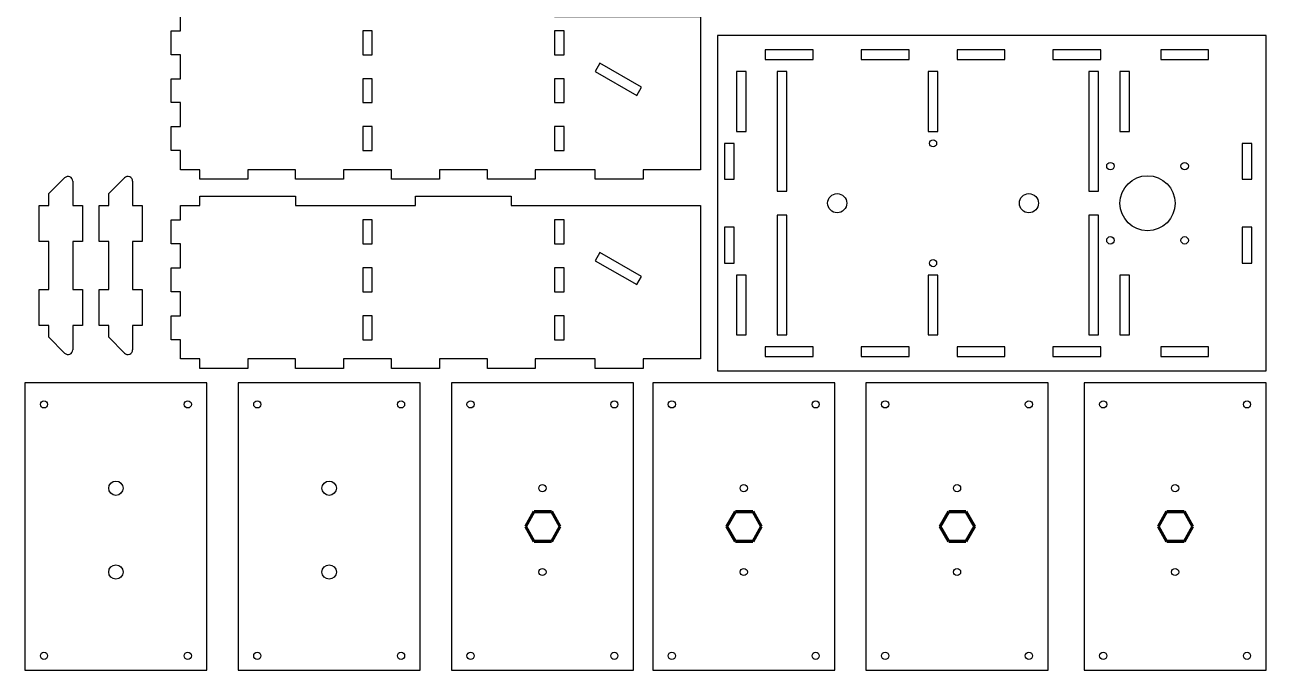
# Model space of a CAD drawing. Header units: millimetres. Extents: x -1288 to -435, y 250 to 901.
# Drawn here: x -953 to -435, y 250 to 520 of the extents above; entities that cross this region are included whole.
import ezdxf

# ---------------------------------------------------------------- set-up
doc = ezdxf.new("R2010")
doc.units = ezdxf.units.MM
doc.header["$MEASUREMENT"] = 0
doc.layers.add('2D', color=1, linetype='Continuous', true_color=0xff0000)
doc.layers.add('Predefinito', color=18, linetype='Continuous', true_color=0x000000)

msp = doc.modelspace()

# ---------------------------------------------------------------- linework, layer by layer
at = {"layer": '2D', "lineweight": 70}
for p, q in [((-744, 310), (-740.42, 316.3)), ((-740.42, 316.3), (-733.27, 316.29)), ((-733.27, 316.29), (-729.7, 309.99)), ((-660, 310), (-656.42, 316.3)), ((-656.42, 316.3), (-649.27, 316.29)), ((-649.27, 316.29), (-645.7, 309.99)), ((-571, 310), (-567.42, 316.3)), ((-567.42, 316.3), (-560.27, 316.29)), ((-560.27, 316.29), (-556.7, 309.99)), ((-480, 310), (-476.42, 316.3)), ((-476.42, 316.3), (-469.27, 316.29)), ((-469.27, 316.29), (-465.7, 309.99)), ((-740.43, 303.7), (-744, 310)), ((-729.7, 309.99), (-733.28, 303.7)), ((-656.43, 303.7), (-660, 310)), ((-645.7, 309.99), (-649.28, 303.7)), ((-567.43, 303.7), (-571, 310)), ((-556.7, 309.99), (-560.28, 303.7)), ((-476.43, 303.7), (-480, 310)), ((-465.7, 309.99), (-469.28, 303.7)), ((-733.28, 303.7), (-740.43, 303.7)), ((-649.28, 303.7), (-656.43, 303.7)), ((-560.28, 303.7), (-567.43, 303.7)), ((-469.28, 303.7), (-476.43, 303.7))]:
    msp.add_line(p, q, dxfattribs=at)
at = {"layer": '2D'}
for points in [[(-812, 517), (-812, 507), (-808, 507), (-808, 517), (-812, 517)], [(-732, 517), (-732, 507), (-728, 507), (-728, 517), (-732, 517)], [(-644, 505), (-624, 505), (-624, 509), (-644, 509), (-644, 505)], [(-604, 505), (-584, 505), (-584, 509), (-604, 509), (-604, 505)], [(-564, 505), (-544, 505), (-544, 509), (-564, 509), (-564, 505)], [(-524, 505), (-504, 505), (-504, 509), (-524, 509), (-524, 505)], [(-479, 505), (-459, 505), (-459, 509), (-479, 509), (-479, 505)], [(-715, 500), (-697.68, 490), (-695.68, 493.46), (-713, 503.46), (-715, 500)], [(-656, 475), (-652, 475), (-652, 500), (-656, 500), (-656, 475)], [(-639, 450), (-635, 450), (-635, 500), (-639, 500), (-639, 450)], [(-576, 475), (-572, 475), (-572, 500), (-576, 500), (-576, 475)], [(-509, 450), (-505, 450), (-505, 500), (-509, 500), (-509, 450)], [(-496, 475), (-492, 475), (-492, 500), (-496, 500), (-496, 475)], [(-812, 497), (-812, 487), (-808, 487), (-808, 497), (-812, 497)], [(-732, 497), (-732, 487), (-728, 487), (-728, 497), (-732, 497)], [(-812, 477), (-812, 467), (-808, 467), (-808, 477), (-812, 477)], [(-732, 477), (-732, 467), (-728, 467), (-728, 477), (-732, 477)], [(-661, 455), (-657, 455), (-657, 470), (-661, 470), (-661, 455)], [(-445, 455), (-441, 455), (-441, 470), (-445, 470), (-445, 455)], [(-812, 438), (-812, 428), (-808, 428), (-808, 438), (-812, 438)], [(-732, 438), (-732, 428), (-728, 428), (-728, 438), (-732, 438)], [(-639, 390), (-635, 390), (-635, 440), (-639, 440), (-639, 390)], [(-509, 390), (-505, 390), (-505, 440), (-509, 440), (-509, 390)], [(-661, 420), (-657, 420), (-657, 435), (-661, 435), (-661, 420)], [(-445, 420), (-441, 420), (-441, 435), (-445, 435), (-445, 420)], [(-715, 421), (-697.68, 411), (-695.68, 414.46), (-713, 424.46), (-715, 421)], [(-812, 418), (-812, 408), (-808, 408), (-808, 418), (-812, 418)], [(-732, 418), (-732, 408), (-728, 408), (-728, 418), (-732, 418)], [(-656, 390), (-652, 390), (-652, 415), (-656, 415), (-656, 390)], [(-576, 390), (-572, 390), (-572, 415), (-576, 415), (-576, 390)], [(-496, 390), (-492, 390), (-492, 415), (-496, 415), (-496, 390)], [(-812, 398), (-812, 388), (-808, 388), (-808, 398), (-812, 398)], [(-732, 398), (-732, 388), (-728, 388), (-728, 398), (-732, 398)], [(-644, 381), (-624, 381), (-624, 385), (-644, 385), (-644, 381)], [(-604, 381), (-584, 381), (-584, 385), (-604, 385), (-604, 381)], [(-564, 381), (-544, 381), (-544, 385), (-564, 385), (-564, 381)], [(-524, 381), (-504, 381), (-504, 385), (-524, 385), (-524, 381)], [(-479, 381), (-459, 381), (-459, 385), (-479, 385), (-479, 381)]]:
    msp.add_lwpolyline(points, dxfattribs=at)
for centre, radius in [((-574, 470), 1.5), ((-614, 445), 4), ((-534, 445), 4), ((-534, 445), 4), ((-574, 420), 1.5), ((-945, 361), 1.5), ((-885, 361), 1.5), ((-856, 361), 1.5), ((-796, 361), 1.5), ((-767, 361), 1.5), ((-707, 361), 1.5), ((-683, 361), 1.5), ((-623, 361), 1.5), ((-594, 361), 1.5), ((-534, 361), 1.5), ((-503, 361), 1.5), ((-443, 361), 1.5), ((-915, 326), 3), ((-826, 326), 3), ((-737, 326), 1.5), ((-653, 326), 1.5), ((-564, 326), 1.5), ((-473, 326), 1.5), ((-915, 291), 3), ((-826, 291), 3), ((-737, 291), 1.5), ((-653, 291), 1.5), ((-564, 291), 1.5), ((-473, 291), 1.5), ((-945, 256), 1.5), ((-885, 256), 1.5), ((-856, 256), 1.5), ((-796, 256), 1.5), ((-767, 256), 1.5), ((-707, 256), 1.5), ((-683, 256), 1.5), ((-623, 256), 1.5), ((-594, 256), 1.5), ((-534, 256), 1.5), ((-503, 256), 1.5), ((-443, 256), 1.5)]:
    msp.add_circle(centre, radius, dxfattribs=at)
at = {"layer": 'Predefinito'}
for p, q in [((-888, 517), (-888, 523)), ((-892, 507), (-892, 517)), ((-892, 517), (-888, 517)), ((-888, 507), (-892, 507)), ((-888, 497), (-888, 507)), ((-892, 487), (-892, 497)), ((-892, 497), (-888, 497)), ((-888, 487), (-892, 487)), ((-888, 477), (-888, 487)), ((-892, 467), (-892, 477)), ((-892, 477), (-888, 477)), ((-888, 467), (-892, 467)), ((-888, 459), (-888, 467)), ((-880, 459), (-888, 459)), ((-880, 455), (-880, 459)), ((-840, 459), (-860, 459)), ((-860, 459), (-860, 455)), ((-840, 455), (-840, 459)), ((-800, 459), (-820, 459)), ((-820, 459), (-820, 455)), ((-800, 455), (-800, 459)), ((-760, 459), (-780, 459)), ((-780, 459), (-780, 455)), ((-760, 455), (-760, 459)), ((-732, 459), (-740, 459)), ((-740, 459), (-740, 455)), ((-860, 455), (-880, 455)), ((-820, 455), (-840, 455)), ((-780, 455), (-800, 455)), ((-740, 455), (-760, 455)), ((-888, 438), (-888, 444)), ((-888, 444), (-880, 444)), ((-840, 444), (-790, 444)), ((-750, 444), (-732, 444)), ((-892, 428), (-892, 438)), ((-892, 438), (-888, 438)), ((-888, 428), (-892, 428)), ((-888, 418), (-888, 428)), ((-892, 408), (-892, 418)), ((-892, 418), (-888, 418)), ((-888, 408), (-892, 408)), ((-888, 398), (-888, 408)), ((-892, 388), (-892, 398)), ((-892, 398), (-888, 398)), ((-888, 388), (-892, 388)), ((-888, 380), (-888, 388)), ((-880, 380), (-888, 380)), ((-880, 376), (-880, 380)), ((-840, 380), (-860, 380)), ((-860, 380), (-860, 376)), ((-840, 376), (-840, 380)), ((-800, 380), (-820, 380)), ((-820, 380), (-820, 376)), ((-800, 376), (-800, 380)), ((-760, 380), (-780, 380)), ((-780, 380), (-780, 376)), ((-760, 376), (-760, 380)), ((-732, 380), (-740, 380)), ((-740, 380), (-740, 376)), ((-860, 376), (-880, 376)), ((-820, 376), (-840, 376)), ((-780, 376), (-800, 376)), ((-740, 376), (-760, 376))]:
    msp.add_line(p, q, dxfattribs=at)
for points in [[(-732, 523), (-671, 523), (-671, 459), (-695, 459), (-695, 455), (-715, 455), (-715, 459), (-732, 459)], [(-664, 375), (-435, 375), (-435, 515), (-664, 515), (-664, 375)], [(-947, 444), (-943, 444), (-943, 449), (-936.41, 455.59)], [(-933, 454.17), (-933, 444), (-929, 444), (-929, 429), (-933, 429), (-933, 409), (-929, 409), (-929, 394), (-933, 394), (-933, 383.83)], [(-922, 444), (-918, 444), (-918, 449), (-911.41, 455.59)], [(-908, 454.17), (-908, 444), (-904, 444), (-904, 429), (-908, 429), (-908, 409), (-904, 409), (-904, 394), (-908, 394), (-908, 383.83)], [(-880, 444), (-880, 448), (-840, 448), (-840, 444)], [(-790, 444), (-790, 448), (-750, 448), (-750, 444)], [(-936.41, 382.41), (-943, 389), (-943, 394), (-947, 394), (-947, 409), (-943, 409), (-943, 429), (-947, 429), (-947, 444)], [(-911.41, 382.41), (-918, 389), (-918, 394), (-922, 394), (-922, 409), (-918, 409), (-918, 429), (-922, 429), (-922, 444)], [(-732, 444), (-671, 444), (-671, 380), (-695, 380), (-695, 376), (-715, 376), (-715, 380), (-732, 380)], [(-953, 250), (-877, 250), (-877, 370), (-953, 370), (-953, 250)], [(-864, 250), (-788, 250), (-788, 370), (-864, 370), (-864, 250)], [(-775, 250), (-699, 250), (-699, 370), (-775, 370), (-775, 250)], [(-691, 250), (-615, 250), (-615, 370), (-691, 370), (-691, 250)], [(-602, 250), (-526, 250), (-526, 370), (-602, 370), (-602, 250)], [(-511, 250), (-435, 250), (-435, 370), (-511, 370), (-511, 250)]]:
    msp.add_lwpolyline(points, dxfattribs=at)
for centre, radius in [((-500, 460.5), 1.55), ((-469, 460.5), 1.55), ((-484.5, 445), 11.5), ((-500, 429.5), 1.55), ((-469, 429.5), 1.55)]:
    msp.add_circle(centre, radius, dxfattribs=at)
for centre, start, end in [((-935, 454.17), 0, 135), ((-910, 454.17), 0, 135), ((-935, 383.83), 225, 0), ((-910, 383.83), 225, 0)]:
    msp.add_arc(centre, 2, start, end, dxfattribs=at)

doc.saveas('drawing.dxf')
